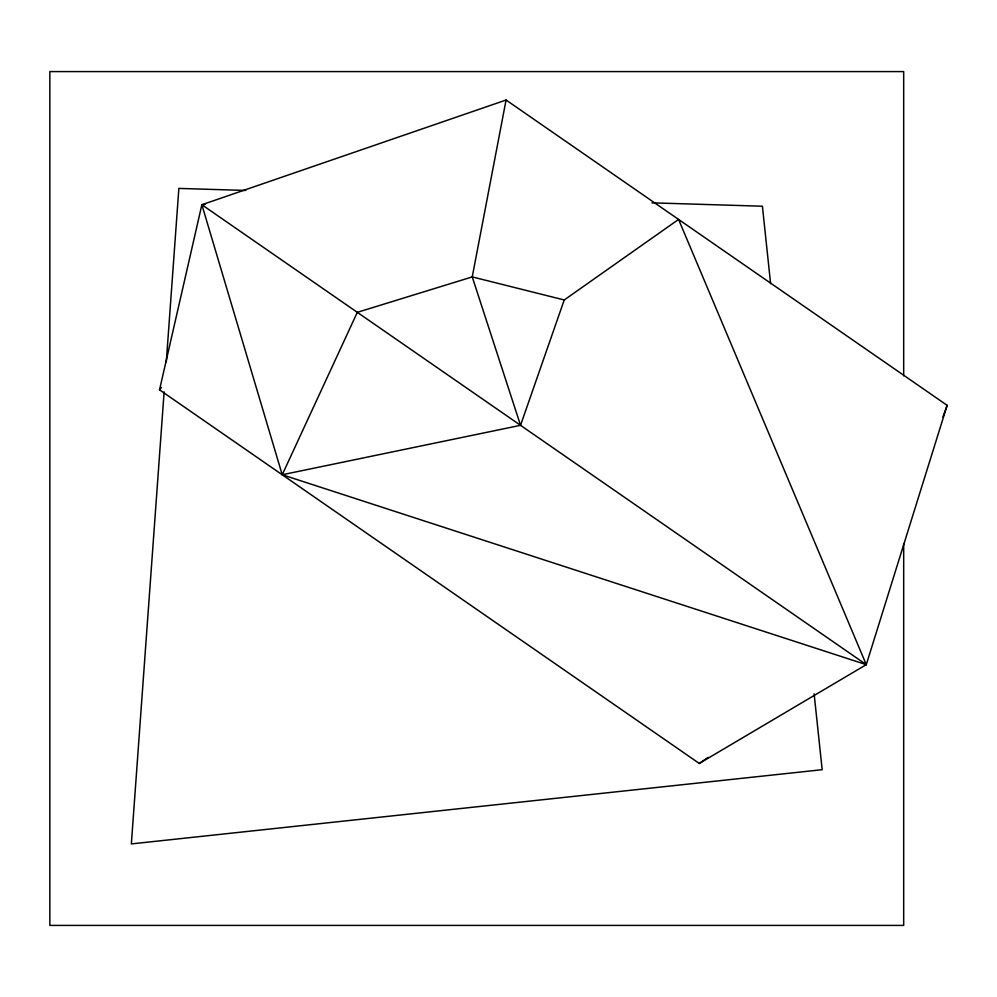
<?xml version="1.0" encoding="UTF-8"?>
<svg xmlns="http://www.w3.org/2000/svg" width="997" height="997" viewBox="0 0 997 997"><rect width="100%" height="100%" fill="white"/><g stroke="black" fill="none" stroke-linecap="round" stroke-linejoin="round"><path stroke-width="1.5" d="M164.119 391.896L131.355 843.911L822.176 769.696L814.125 693.837M166.262 362.385L178.862 188.408L245.773 190.452M506.077 100.024L472.242 276.904L520.534 425.32L282.226 474.759L201.868 204.734L506.077 100.024L947.15 405.343L866.281 664.65L699.271 763.44L159.532 389.827L201.868 204.734L204.971 204.522M520.534 425.32L564.227 299.972L678.583 219.427L866.281 664.65L282.226 474.759L357.312 312.335L472.242 276.904L564.227 299.972M942.875 417.033L947.15 405.343M159.532 389.827L161.439 387.384M699.271 763.44L708.219 757.321M651.913 202.84L762.406 206.217L770.606 283.622M201.868 204.734L866.281 664.65M903.681 375.857L903.681 71.585L49.85 71.585L49.85 925.415L903.681 925.415L903.681 543.515"/></g></svg>
